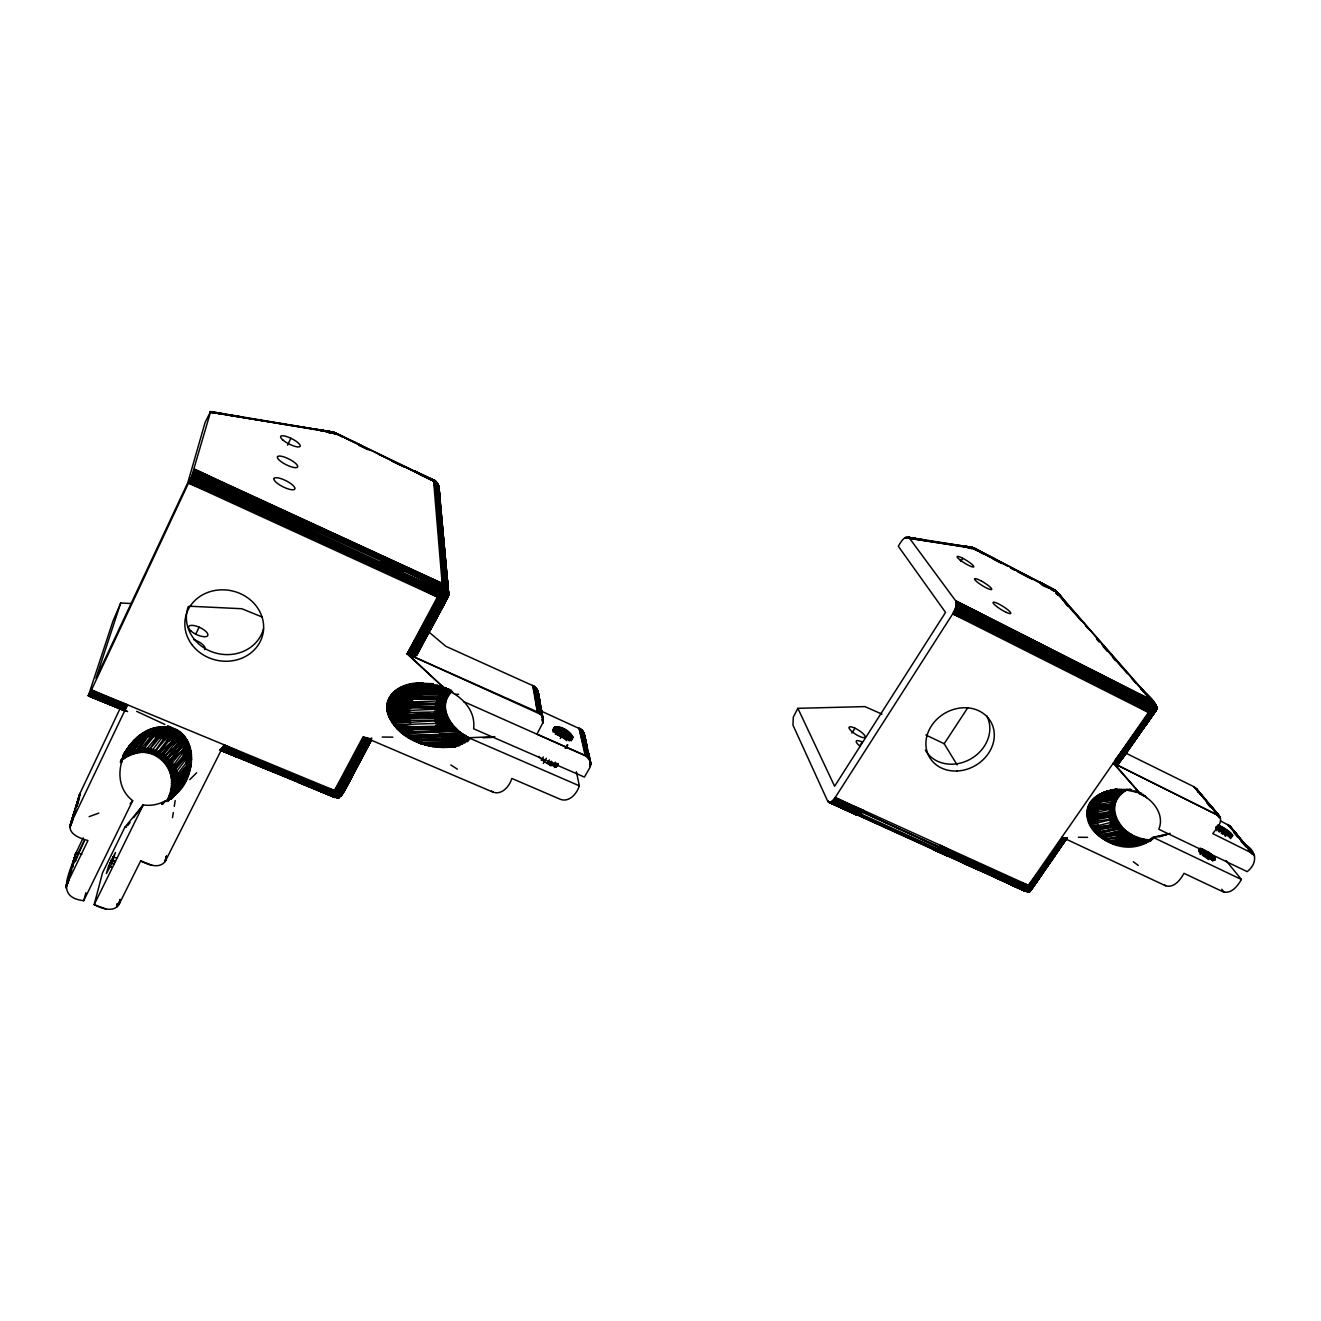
<?xml version="1.0" encoding="UTF-8"?>
<svg xmlns="http://www.w3.org/2000/svg" width="1321" height="1321" viewBox="0 0 1321 1321"><rect width="100%" height="100%" fill="white"/><g stroke="black" fill="none" stroke-linecap="round" stroke-linejoin="round"><path stroke-width="1.5" d="M590.487 761.408L586.078 755.876L536.953 734.162L543.129 722.224L538.076 691.428L534.526 686.425L445.804 646.299L429.209 632.28M83.19 837.877L75.66 853.614C70.558 872.24 53.979 897.19 83.718 900.691L132.678 800.691C105.383 779.473 125.908 732.891 156.704 727.392C197.77 719.978 200.429 776.335 174.455 795.374M121.02 706.537L80.036 793.294L70.442 824.337C67.536 834.36 81.01 838.686 87.946 840.519L66.463 885.07L69.353 875.229L66.199 886.028L75.66 853.614L72.275 865.717L75.413 854.555L72.424 864.743M1067.88 604.787L1056.057 590.999L1058.104 595.077L1054.769 590.025L1039.033 581.9M343.047 790.173L342.965 793.525L338.407 798.214L317.684 790.255L334.196 797.174M446.349 747.158L455.662 746.53C430.25 750.691 399.569 740.701 388.539 715.883C379.639 694.813 405.101 680.199 423.397 683.485M344.434 787.266L342.965 793.525L343.344 789.842M1010.664 884.558L1029.389 892.038L1028.465 885.318L1148.461 712.465C1167.896 709.509 1145.571 693.971 1140.221 686.953L1140.7 687.746M435.517 494.137L435.336 481.471L415.653 471.58L434.559 480.596L436.673 482.875L437.003 485.765M466.164 737.316L469.781 737.977L442.799 738.274L468.047 737.052L413.027 740.321L469.781 737.977C453.037 731.174 435.567 707.23 451.914 691.527L393.608 691.94M188.11 775.609L168.428 799.42L186.525 779.076L176.733 789.793L185.617 780.777L167.173 800.708C185.468 769.516 148.134 735.434 120.442 761.342L138.887 735.962M415.24 471.333L433.288 479.886C438.027 479.226 440.818 494.186 437.945 487.779L437.961 484.708L436.062 481.835L415.554 471.399M439.001 490.289L438.655 486.029L436.062 481.835M435.897 481.917L438.39 485.319L438.539 490.537L438.143 486.194M417.188 654.143C415.62 657.891 409.89 654.836 407.132 653.945L437.383 597.059L448.182 592.419L447.059 576.798M416.742 655.266L448.182 596.514C449.668 591.577 445.524 586.607 442.155 583.403L442.585 578.07L434.493 480.745L436.029 481.785M797.867 708.32L793.327 717.055L792.963 725.113L827.673 801.153C830.05 804.555 833.898 799.667 835.219 797.504L952.705 613.852C955.182 609.559 958.551 603.07 954.191 598.842L909.575 538.357C904.604 534.278 900.295 543.03 898.313 546.283L945.539 612.399L834.608 786.259L797.867 708.32L864.908 706.603L881.966 714.1M1057.659 593.013L1064.231 600.873L1056.701 591.643L1155.561 704.605L956.305 603.994L1156.271 705.744L1141.08 688.588L1149.22 698.446M125.198 709.443L89.498 694.02L125.858 708.254L90.208 692.617L126.667 706.685L124.273 710.599L88.375 695.787L90.621 691.791L126.667 706.685L70.442 824.337L80.036 793.294L79.359 798.181M1053.464 591.247L1053.58 589.48L1038.57 581.867M1115.915 789.331C1054.108 799.519 1104.587 863.818 1145.901 843.013L1132.229 845.869L1146.083 842.484M172.506 817.699L173.315 812.564M174.273 806.371L175.181 800.543M1100.36 793.805L1127.391 789.611C1098.114 804.902 1125.046 843.029 1151.218 839.958L1127.226 846.067M179.012 790.156C170.26 800.113 156.786 807.131 143.279 804.902L124.967 827.062L102.526 872.818L94.187 904.621C101.123 908.419 114.101 913.207 119.253 903.944L140.67 860.912C147.572 864.545 159.494 869.515 165.323 861.193L165.967 857.329M117.222 903.663L116.644 907.081L117.519 903.465M121.35 762.993L123.299 755.777L127.427 748.924M89.201 694.582L125.512 708.898L89.828 693.36L126.255 707.511L90.621 691.791L191.661 476.369L210.633 411.591L224.256 413.869M164.712 862.035L166.429 855.925M1056.387 593.823L1055.281 590.388L1056.47 591.692M438.886 490.471L438.093 486.97M444.863 555.514L445.144 562.449M1150.376 699.833L1157.163 708.65L1133.501 742.534M118.758 904.819L120.079 899.37M118.147 905.628L119.039 902.012M419.368 683.485C443.724 683.601 476.914 700.609 473.628 728.763L584.41 777.095L589.992 767.418L590.702 762.399M76.833 806.19L79.26 797.174L76.238 806.982L79.409 795.192M83.718 900.691L85.882 892.748M69.617 874.271L66.843 884.145L76.024 852.706L72.688 863.785M1041.163 583.981C1042.418 587.284 1056.536 589.034 1053.597 590.735M69.204 876.219L66.05 888.009L69.286 878.234L67.718 883.617M69.798 876.483L71.846 869.466M74.868 859.162L72.358 867.715L75.264 855.513L72.242 866.725L75.264 856.47L75.594 858.419M70.839 823.379L73.613 813.984M1033.204 885.268L1029.389 892.038L1012.728 885.12L1027.044 891.708L996.893 877.953M71.714 823.231L73.266 818.062L70.03 827.359L79.673 794.218L70.178 825.328M73.794 816.395L75.842 809.674M76.948 806.041L78.765 800.146M66.067 887.002L69.171 877.227M130.862 603.499L120.706 603.037L95.971 678.35L187.797 482.726L205.118 422.373L210.551 411.624L332.578 432.033L342.882 436.657L333.173 432.149L317.238 429.523M70.046 826.335L73.167 817.039M558.123 764.38C551.996 768.409 542.948 761.358 538.819 756.405M189.993 770.259L169.765 794.02L167.899 799.04M108.652 865.882L106.357 873.561L111.658 863.901L115.455 852.474L108.652 865.882L112.384 867.319M78.088 852.92L75.165 861.622L84.428 840.503L78.088 852.92L81.852 854.373M368.163 738.34L337.582 796.877L335.6 792.93L342.833 777.293L364.134 737.234L369.054 738.456L337.582 796.877L338.407 798.214L370.64 738.456L338.011 797.603L298.695 782.032M120.706 603.037L113.028 620.936L88.358 695.688L124.686 710.236M576.402 771.745L579.325 785.813C576.93 793.723 568.872 803.135 559.741 799.056L511.788 778.432C509.543 786.507 501.386 795.919 492.188 791.791L365.19 737.597L336.112 794.053L222.605 747.323L220.161 749.833L237.582 757.214M437.994 490.636L438.655 486.029M195.607 634.394L199.124 627.178M287.565 445.094L290.884 438.258M1113.801 843.954L1138.405 837.464L1134.524 837.927L1112.183 843.425L1115.452 844.416L1141.526 838.422M150.082 753.152L161.36 738.406L171.334 727.821L152.988 753.977L174.289 728.845L167.14 740.487L177.08 730.199L157.1 755.777L158.867 751.121L154.408 754.489L157.017 750.345M133.685 817.682L143.279 804.902L94.187 904.621L105.746 908.914M367.221 738.158L337.103 796.035L221.812 748.644L337.582 796.877L319.649 789.017M143.923 752.491L165.026 726.781L147.044 752.656L168.229 727.128L161.36 738.406L169.798 727.442M185.27 737.283L168.758 757.94L165.885 763.72L187.863 741.296L181.126 752.045L168.196 767.699M413.952 655.877L447.076 593.046L192.123 475.279M298.414 782.214L338.407 798.214L369.897 738.489M411.293 655.414L443.262 594.896L190.67 478.615L215.439 488.671L444.616 594.285L412.235 655.629M414.695 655.877L448.182 592.419L447.852 588.704L448.628 595.226L429.573 630.794M174.322 795.49L177.724 791.56L170.954 799.255L185.617 780.777L167.75 801.137L186.525 779.076M410.303 655.133L441.841 595.474L190.158 479.754L214.943 489.827M415.917 655.711L448.628 593.839L439.034 488.225M541.627 711.111L543.129 722.224L542.948 718.096L540.916 714.43L409.262 654.787L440.372 596.035L189.646 480.894L214.415 490.983L237.978 503.185M137.516 753.152L158.388 727.095L140.736 752.656L161.74 726.765L155.3 737.349L163.391 726.732M213.903 492.139L189.134 482.016L438.886 596.564L408.206 654.39L445.474 689.281L448.76 689.579M371.895 738.191L341.33 795.704L351.766 777.128M371.333 740.057L344.286 791.048L371.416 739.777M351.947 776.698L343.658 792.319L371.267 740.503M440.438 611.045L448.463 595.887L440.19 611.326M343.889 777.64L335.6 792.93L334.543 790.486L363.077 736.804L364.134 737.234M366.231 737.911L336.112 794.053L240.554 753.68L223.051 746.53L222.605 747.323L336.624 795.077L345.904 778.168M427.162 631.108L448.331 592.782M430.184 630.249L440.57 610.682M413.126 655.794L445.887 593.674L191.661 476.369L216.396 486.442M426.336 631.009L447.637 592.733L402.822 573.446M338.936 797.867L361.244 758.138M371.317 738.356L340.405 796.646L350.61 778.086M415.355 655.827L448.628 593.839L447.192 577.904M416.379 655.513L448.182 596.514L447.076 583.948M354.54 757.627L335.072 791.741L223.513 745.671L240.554 753.68M429.936 630.563L448.182 596.514M439.381 611.739L448.678 594.549L438.737 486.376L436.888 483.519M438.176 611.854L448.463 593.146L447.836 585.335M449.421 689.166L445.474 689.281L407.132 653.945L438.886 596.564M437.433 611.821L448.182 592.419L438.39 485.319M418.361 650.196L429.11 630.976M407.132 653.945L440.372 596.035M427.905 631.124L448.463 593.146L447.571 584.245M435.732 611.54L445.887 593.674L424.867 584.873M552.591 730.183C556.025 721.431 575.081 732.792 571.993 739.463C565.702 740.074 550.84 733.254 554.589 726.682M553.185 730.1L555.183 726.6M552.855 731.817L555.844 726.6M553.598 731.867L556.587 726.649M554.424 731.999L557.412 726.765M555.299 732.181L558.288 726.963M555.233 734.162L559.212 727.211M541.346 760.434L543.311 756.999M556.191 734.476L560.17 727.524M557.198 734.856L561.177 727.904M558.205 735.285L562.185 728.333M543.393 763.406L546.349 758.254M559.229 735.764L563.208 728.812M560.253 736.276L564.249 729.324M560.269 738.571L565.256 729.902M547.389 763.356L549.354 759.922M562.267 737.432L566.247 730.496M563.225 738.059L567.204 731.124M549.255 764.628L551.22 761.193M564.133 738.703L568.129 731.768M550.114 765.288L552.079 761.854M565.008 739.364L568.988 732.428M550.907 765.965L552.872 762.531M565.801 740.041L569.797 733.089M566.544 740.701L570.523 733.766M553.251 765.586L555.233 762.151M568.195 739.628L571.184 734.426M553.813 766.246L555.794 762.795M568.757 740.288L571.762 735.07M554.292 766.874L556.273 763.439M565.107 748.363L567.122 744.879M569.235 740.916L572.241 735.698M554.671 767.484L556.653 764.05M565.817 748.38L567.815 744.879M570.622 739.777L572.637 736.292M570.92 740.338L572.918 736.87M556.108 766.89L558.089 763.439M571.101 740.866L573.099 737.399M556.174 767.385L558.156 763.934M434.791 611.309L444.616 594.285L424.388 585.979M165.323 861.193L223.051 746.53L240.092 754.473M358.404 758.436L337.103 796.035L320.078 788.406M425.461 630.844L447.076 593.046L425.312 583.766M433.8 611.012L443.262 594.896L423.892 587.102L379.705 564.133M356.554 758.171L344.913 777.937L336.624 795.077L320.524 787.712M122.506 757.461L137.434 737.184L122.572 757.594L126.42 750.592L125 752.31M432.76 610.649L441.841 595.474L423.38 588.192L401.402 576.782M168.989 741.411L178.418 730.992L170.772 742.435L160.683 752.029L158.371 756.537L172.49 743.541L179.706 731.867L159.61 757.362L164.134 754.109L180.927 732.808M151.205 748.627L148.579 752.871L153.17 749.09L151.552 753.515L155.102 749.651M145.211 747.95L142.338 752.541L147.209 748.049L145.492 752.541L149.207 748.28M321.498 786.078L334.543 790.486L342.833 777.293M170.31 773.66L184.114 757.214L190.323 747.372L169.897 772.108L191.396 752.359L171.152 778.498M1064.198 838.158L1029.076 888.472L834.046 799.155L1028.91 887.481L1062.678 837.597L1067.236 838.108M175.561 767.551L170.673 775.245L191.116 750.658L169.402 770.605L189.233 744.235L166.71 764.991L186.195 738.555L177.196 747.438L184.28 736.061L164.019 761.342L178.599 748.908L187.054 739.892L167.486 766.329L172.605 762.465L168.824 769.136L173.695 764.099M851.896 733.089L855.001 728.201A9.429 2.51 32.1 0 1 864.925 737.399A9.429 2.51 32.1 0 1 851.401 731.074A9.429 2.51 32.1 0 1 854.951 728.185M960.846 561.375L962.794 558.321M860.12 745.308L862.217 742.006A9.577 2.592 32.3 0 0 856.239 741.131A9.577 2.592 32.3 0 0 860.301 746.448M156.704 727.392L149.19 737.349L155.019 727.772L147.192 737.597L135.898 753.515L141.198 748.082L139.134 752.854L143.196 747.95M132.661 743.657L135.997 738.456L123.167 755.348M1226.02 860.565L1241.377 879.456C1237.909 885.813 1230.759 895.027 1222.272 891.444L1183.963 873.33C1180.561 879.819 1173.362 889.033 1164.825 885.417L1063.471 837.91L1029.076 888.472L1017.253 882.23M957.081 764.826L944.185 743.723L967.765 707.742M153.269 737.217L160.072 726.897L151.221 737.234M131.076 755.084L135.353 749.156L132.678 754.473L137.268 748.677L151.667 728.796L143.262 738.439L148.348 730.133L129.491 755.761L150 729.423M159.362 737.927L166.644 726.913L157.331 737.58M165.257 739.694L172.82 728.3L163.325 738.984M139.943 809.938L143.279 804.902M1064.858 838.356L1029.323 890.189L832.23 801.071L860.186 814.479L863.802 810.5L834.641 798.363L952.507 853.828M1136.919 736.672L1140.106 731.9M1143.292 727.111L1145.406 723.941L1143.144 727.194M1133.88 741.791L1154.604 711.359L1153.778 711.837M120.36 762.448L122.44 759.36M1032.428 887.596L1042.186 872.388L1037.695 878.828M183.223 755.447L189.811 745.787L182.232 753.713M1040.139 875.129L1043.607 870.06M1049.386 861.606L1052.837 856.52M1115.601 764.182L1152.391 710.995L954.373 610.847L973.841 619.483L1153.563 710.45L1116.262 764.397L1113.256 763.175L1140.75 794.301C1153.514 799.981 1164.825 815.007 1158.798 829.258L1247.173 871.629C1257.278 863.736 1257.328 851.896 1245.786 844.928L1254.223 855.133L1246.562 846.431M1031.932 888.653L1042.467 873.231L1030.099 891.345L1042.467 873.577M1116.856 764.545L1154.67 709.872L955.232 608.766L974.601 617.386L1155.66 709.278L1117.368 764.644L1116.262 764.397M1133.93 742.072L1156.866 709.228M1253.266 853.746L1212.794 833.634C1215.881 828.961 1223.494 822.389 1219.366 815.998L1114.874 763.901L1151.136 711.524L953.861 611.871L973.379 620.54L991.757 631.108M831.058 801.913L1029.389 892.038L1066.427 838.538M186.789 766.593L191.76 759.377L171.317 783.568L191.644 761.193M1133.17 742.567L1157.328 708.073L1149.386 699.403L1153.266 704.027M972.85 621.58L953.3 612.878L1149.831 712.019L1114.098 763.555L1140.75 794.301L1141.839 793.327L1124.254 789.595L1112.398 789.875M1145.687 725.279L1157.163 708.65L1145.439 725.361M169.765 794.02L178.087 784.327L169.154 795.655L188.804 773.842L169.435 795.853M1148.543 719.4L1150.641 716.378M1145.868 724.915L1155.958 710.335L1117.368 764.644M191.727 755.827L171.334 781.85L177.889 774.882M1065.469 838.472L1029.323 890.189L937.943 848.181L934.888 849.865L932.312 848.561L1028.811 892.005M1052.342 857.791L1056.85 851.302M1061.357 844.829L1064.743 839.958M1119.316 761.457L1121.595 758.188M1124.997 753.3L1129.521 746.778M1134.062 740.255L1137.464 735.351M1065.997 838.538L1029.373 890.915L936.672 849.139M1117.797 764.677L1155.33 710.863M1067.302 837.514L1029.406 891.791L997.504 877.838M1030.76 890.552L1067.318 837.844M1118.144 764.628L1157.262 708.37L1149.386 699.403M1145.819 725.13L1156.469 709.79M1121.892 759.492L1133.88 742.286M1031.371 889.644L1042.385 873.858M1042.186 874.073L1054.802 855.991M334.279 434.13L335.27 432.974L342.733 436.425L332.776 432.264L328.615 432.793M120.954 760.648L123.101 757.56L120.789 760.566M1051.004 855.843L1028.696 886.424L939.792 846.117L953.135 853.118M1028.91 887.481L1038.554 873.775M1029.389 892.038L1041.906 874.238M126.387 757.346L145.095 731.784M1122.156 688.802L1157.328 708.073L1132.741 742.534M1041.542 874.32L1029.406 891.526L1013.967 884.789M1039.957 874.188L1029.224 889.363L1015.948 883.518M176.32 769.334L170.937 776.864L176.964 771.15M1066.79 838.455L1029.406 891.526L1014.627 884.459M123.117 755.315L133.289 741.197M1149.831 712.019L1114.825 760.913L1151.136 711.524M132.001 742.65L123.943 753.664L129.607 745.705L126.023 750.675L128.484 747.29M124.851 758.237L143.494 732.726M1144.184 725.229L1155.66 709.278L1139.065 701.666M123.992 753.68L130.779 744.152L127.146 749.106M123.431 755.529L134.626 739.81L129.722 746.2M1198.675 851.5L1200.921 848.412M1215.65 828.118L1217.912 824.998C1241.393 835.929 1233.22 843.624 1216.08 826.764M160.799 758.254L164.134 754.109L161.922 759.212L165.752 755.298L182.1 733.816L172.49 743.541M1143.606 725.064L1154.67 709.872L1138.685 702.689M1053.547 856.437L1029.373 890.915L1015.288 884.03M1199.369 851.748L1201.615 848.66L1203.15 849.337L1199.782 853.977M1216.327 828.383L1218.606 825.262M1200.112 852.062L1202.358 848.974M1217.087 828.696L1219.349 825.575M1216.74 830.628L1220.158 825.955M1200.624 854.39L1203.992 849.75M1218.722 829.489L1220.984 826.368M1202.622 853.316L1204.868 850.212L1205.759 850.724L1202.391 855.364M1218.457 831.52L1221.859 826.847M1219.349 832.032L1222.767 827.359M1203.299 855.909L1206.667 851.269C1211.109 852.392 1221.38 864.165 1210.663 859.046C1207.79 857.593 1194.465 849.717 1200.294 848.214M1221.413 831.025L1223.675 827.904M1204.207 856.487L1207.576 851.847M1221.182 833.171L1224.6 828.482M1205.115 857.098L1208.484 852.458M1222.107 833.766L1225.508 829.093M1206.007 857.709L1209.392 853.085M1222.998 834.393L1226.416 829.704M1132.229 742.435L1156.552 708.683L955.859 606.735M1206.882 858.353L1210.251 853.713M1225.013 833.468L1227.292 830.348M1207.708 858.997L1211.093 854.357M1224.716 835.665L1228.134 830.975M1208.5 859.624L1211.885 855.001M1225.525 836.292L1228.943 831.619M1210.383 858.716L1212.628 855.628M1227.424 835.367L1229.702 832.247M1211.06 859.344L1213.322 856.256M1228.117 835.978L1230.396 832.857M1211.687 859.938L1213.949 856.85M1228.745 836.573L1231.023 833.452M1212.232 860.516L1214.494 857.412M1229.306 837.134L1231.585 834.013M1212.711 861.061L1214.973 857.956M1230.181 838.158L1232.476 835.037M1230.495 838.62L1232.79 835.483M1148.857 719.218L1154.604 711.359M1142.946 724.833L1153.563 710.45L1138.223 703.713L1103.431 683.667M1052.408 856.272L1029.224 889.363L1016.609 882.907M186.492 764.677L191.776 757.594L186.079 762.778M127.675 825.675L130.069 822.471M1142.219 724.535L1152.391 710.995L1137.711 704.704L1120.472 694.747M123.299 755.777L124.62 754.027M155.762 755.1L175.71 729.489M1017.88 881.47L1028.465 885.318L1037.761 873.478M134.263 742.518L140.389 734.806L121.879 760.236L141.925 733.733L123.348 759.212L129.854 751.253M130.119 803.878L132.678 800.691M181.126 752.045L188.573 742.732M162.153 804.225L164.398 801.418L161.872 803.928M184.114 757.214L190.752 748.99M185.353 779.836L187.351 777.359L185.931 778.019M171.433 798.082L173.579 795.424L171.284 798.033M171.07 787.002L191.462 762.993M139.481 739.727L146.714 730.909L127.922 756.52L133.471 749.75M171.235 785.285L178.186 776.765M177.757 786.177L168.56 797.356L177.311 788.01M164.976 762.514L168.758 757.94M145.211 737.96L153.352 728.234L134.28 753.961L139.217 748.313M170.128 792.204L190.472 768.442M166.842 801.385L169.121 798.726M171.284 780.166L177.493 773M170.508 798.71L184.659 782.445M170.789 798.974L182.909 785.004M180.25 788.703L172.176 797.983L181.439 787.2L170.888 799.122M970.638 547.175L967.946 547.505L972.603 547.505L980.215 551.237L972.603 547.505L962.084 545.969M185.551 760.896L191.595 754.076M167.602 801.005L176.056 791.543M182.562 785.665L174.322 794.895L183.652 784.063L175.247 793.244M170.921 799.023L176.387 792.914M951.219 854.984L937.943 848.181L939.198 846.877M1118.392 764.529L1118.193 763.092M172.126 796.596L167.04 801.533M174.141 744.747L183.223 734.905L175.71 746.051L165.752 755.298L163.011 760.252L167.288 756.57M162.351 804.456L166 800.592M178.302 782.445L170.525 790.47L191.215 764.809L186.955 768.525M494.797 736.672L468.641 737.745L461.376 743.112L450.015 746.712L455.415 746.183M189.762 779.621L196.664 772.752M1145.604 842.93L1138.636 844.78L1145.901 842.154L1153.051 837.316L1170.142 833.353M1133.88 835.632L1131.585 836.011L1130.198 834.905L1131.04 834.162L1117.929 836.127L1129.67 833.353L1104.488 840.007L1132.444 834.922L1131.585 836.011L1107.46 841.527M971.331 548.875L974.238 548.132L1053.993 589.595M1143.326 794.416L1142.252 795.077L1144.729 795.589L1146.496 797.669M860.186 814.479L857.081 815.107L828.614 802.21M436.392 482.297L334.527 432.561L329.309 432.644L332.578 432.033L225.742 414.695M330.167 432.776L333.85 432.314L318.064 429.606M1112.414 842.947L1109.013 842.22L1109.392 840.965L1107.972 839.826L1105.958 840.8L1110.862 842.005L1135.366 836.292M1119.581 824.354L1099.534 828.135L1093.425 831.025L1120.472 825.493M1115.452 844.416L1125.211 841.246L1112.183 843.425L1123.643 840.404L1110.581 842.848L1136.869 836.903L1133.022 837.019M1086.919 815.767L1108.897 811.837L1114.429 812.035L1087.249 818.393L1108.847 817.171L1114.874 814.578L1087.53 819.714L1097.421 819.35L1115.221 815.85M1051.516 589.893L1053.745 589.959L1039.743 582.759M1087.216 810.549L1109.904 806.636L1114.924 804.522L1088.273 806.801L1116.195 800.955M1100.261 829.803L1094.432 832.164L1123.511 828.713M1140.997 840.635L1144.729 839.149L1126.83 841.972L1117.104 844.829L1147.966 839.661L1122.156 845.704L1146.347 839.446M89.134 816.659L98.811 813.109M1117.285 820.82L1090.816 827.425L1110.928 825.84L1118.755 823.198L1091.625 828.647L1121.43 826.599L1095.505 833.287L1102.028 832.99L1122.437 827.673L1112.48 829.06M435.022 480.91L335.402 432.925L333.371 433.338L334.593 433.701M1097.47 813.934L1087.034 817.088L1108.765 815.404L1114.61 813.307L1086.869 814.446L1114.33 808.237L1087.497 809.278L1115.271 803.317L1087.843 808.023L1114.462 806.982L1087.018 811.837L1098.478 808.634M1089.412 824.915L1116.113 818.36L1088.322 822.339L1097.421 819.35L1087.877 821.035M967.682 547.67L972.603 547.505M1149.154 841.394L1125.542 846.001L1153.382 838.703M463.489 742.088L422.637 744.235L464.893 742.947M1116.674 834.855L1127.061 831.619L1128.349 832.511L1099.039 836.408L1103.052 834.492L1124.65 829.72M1159.128 836.887L1167.004 834.492L1156.535 836.936M1148.51 840.734L1152.028 839.677M1143.705 795.886L1144.729 795.589M1152.011 838.241L1155.033 837.365M1149.22 841.444L1143.127 843.376L1146.083 842.748M1097.635 821.15L1088.834 823.627L1097.949 822.933M1109.062 818.954L1115.618 817.105L1108.847 817.171M1110.301 824.155L1117.979 822.009L1109.789 822.438L1116.658 819.598L1109.376 820.704M1095.472 797.058L1123.775 791.89L1096.612 796.167L1120.67 794.582L1092.45 799.981L1117.401 798.71L1089.379 804.406L1100.443 803.63L1088.785 805.579M1101.681 838.29L1127.639 832.478M1146.083 842.369L1130.578 845.985L1146.05 842.649L1135.482 845.44L1144.201 843.459M1147.239 841.477L1150.624 840.569M1130.512 789.331L1127.688 790.074L1131.668 789.628M1111.093 803.317L1115.7 802.128L1111.836 801.715L1116.757 799.816L1090.766 802.128L1103.283 799.122M1096.628 834.36L1102.028 832.99M1098.032 810.367L1086.902 813.142L1097.701 812.134M1092.484 829.852L1099.534 828.135M1120.472 845.473L1130.198 843.145L1118.788 845.176L1143.127 838.818L1137.678 839.479M1133.88 845.688L1140.717 844.053M1151.169 840.404L1146.149 841.56L1151.136 840.635M1119.597 792.319L1124.931 791.081L1099.055 794.548L1111.225 792.088L1101.714 793.112L1124.022 789.512M1121.876 789.331L1103.134 792.484L1127.143 789.298M1106.932 795.225L1094.399 797.983L1121.645 793.64L1097.801 795.341L1109.723 793.046M443.559 688.456L446.316 687.845M1151.218 839.958L1123.857 845.886L1133.666 843.888M1139.957 837.96L1134.524 837.927M1114.33 810.764L1108.897 811.837L1114.297 809.509L1109.128 810.087M1121.001 791.279L1126.136 790.321L1122.487 790.354M1109.904 806.636L1114.66 805.744M1090.073 826.17L1098.378 824.7M1142.698 841.048L1149.6 839.842M1097.801 835.4L1127.061 831.619M424.619 744.829L462.449 743.872M1091.575 801.038L1118.904 796.58M1103.068 839.182L1119.25 837.332L1131.04 834.162L1128.877 833.733M972.157 548.397L973.709 547.901L980.562 551.451L973.296 547.72L963.934 546.068M386.871 707.049L435.187 706.256L445.326 704.654L387.301 702.838L446.085 700.675M1106.073 791.378L1119.779 789.264M454.639 726.897L412.152 728.02L398.348 730.133L455.894 728.168M1118.243 793.426L1122.685 792.749M387.614 712.911L434.378 711.986L446.267 713.076L388.539 715.883L434.427 717.815L447.291 715.916L389.134 717.369L410.154 718.442L447.918 717.336M1114.396 790.486L1104.571 791.906L1117.748 789.298L1109.161 790.503M1125.971 789.793L1129.934 789.231M466.016 740.949L422.423 742.848L419.814 740.553L414.893 741.23L468.608 739.727L467.353 738.571L470.144 738.736M1132.758 791.229L1135.631 790.85M465.339 740.668L468.889 740.222M412.829 729.819L399.751 731.421L460.038 731.801M1114.396 832.081L1125.822 830.694L1100.327 837.382L1105.347 837.316M415.025 471.448L433.288 479.886L434.493 481.455L414.761 471.68L434.758 480.877L438.737 486.376M410.104 712.514L388.027 714.397L434.312 715.883L446.729 714.496L387.284 711.425L445.392 708.816L386.921 705.629L445.491 703.3L411.921 702.954L387.07 704.225L445.276 707.412L386.904 708.502L410.914 706.685M1104.422 797.735L1093.392 798.974L1105.627 796.447L1119.746 795.556L1114.643 797.273L1118.127 797.62L1090.023 803.251L1101.301 802.078M451.303 722.917L411.079 724.288L394.566 726.055L436.409 727.227L453.45 725.592L395.755 727.442L457.215 729.423L401.204 732.676L414.447 733.254L458.602 730.629L437.845 730.711M392.42 723.214L449.454 720.16L390.603 720.308L410.154 718.442L389.827 718.839M467.634 741.213L464.1 741.543L467.832 741.576M448.347 689.05L395.953 690.024L442.386 691.577L451.237 690.751M441.66 736.92L464.695 735.087L466.346 736.094L405.976 736.226L461.541 732.94M426.617 745.374L449.355 743.64L422.637 744.235L447.935 742.782L420.656 743.574L422.423 742.848L418.707 742.848L421.085 741.758L416.792 742.055M458.404 744.466L462.499 744.152M410.369 720.407L391.478 721.778L410.666 722.356M453.516 746.002L459.625 745.572M434.642 719.747L448.645 718.756L434.427 717.815M435.831 725.411L452.343 724.271L435.336 723.545L450.345 721.547L434.939 721.662M436.194 702.59L445.738 701.979L436.838 700.824L446.515 699.403L389.216 697.604L415.009 696.134L447.026 698.165L388.077 700.147L412.565 701.154L387.647 701.484M409.411 738.373L465.042 735.979M469.781 737.977L443.988 739.545L411.194 739.38M415.009 696.134L390.702 695.209L449.949 693.575L394.731 690.966L448.876 690.008M410.55 708.601L387.053 709.955L410.27 710.549M402.74 733.915L414.447 733.254M449.239 691.098L451.666 690.966L447.373 690.156L451.402 690.256M454.49 746.695L442.535 747.339L455.877 746.728L440.587 747.323M332.776 432.264L334.345 432.512L319.632 430.085L335.27 432.974L342.387 436.607M397.01 728.796L412.152 728.02M418.163 691.742L392.552 692.98L450.89 692.534L442.386 691.577M432.644 746.613L459.625 745.325M458.106 744.78L430.629 746.266L455.349 746.002L436.64 747.108L454.507 746.629M455.2 745.556L458.8 745.391M448.199 746.976L455.679 746.629M482.892 737.779L492.502 737.382M445.887 711.639L434.378 711.986L445.59 710.219L434.559 710.054M433.04 684.295L429.474 684.394L433.569 684.443M442.816 686.26L401.518 686.87L441.412 687.118M435.187 706.256L445.26 706.025M441.594 687.68L445.656 687.597M459.906 744.879L428.631 745.853L461.128 744.235M393.46 724.651L411.079 724.288M404.325 735.087L464.695 735.087M417.403 683.518L423.579 683.518L415.471 683.618L432.281 683.684L409.89 684.328L433.189 684.377M429.16 684.377L408.106 684.707L431.67 684.905M427.641 684.905L406.373 685.153L438.225 685.516M433.552 685.219L437.449 685.186M389.91 696.382L448.314 695.787M427.277 683.618L423.364 683.634L432.908 683.717M398.595 688.324L446.118 688.076L400.015 687.564L421.927 688.175L397.225 689.149L420.606 689.265M425.395 683.816L432.958 683.783M404.705 685.649L426.155 685.549L403.07 686.226L424.702 686.326M411.706 684.03L430.712 683.964M465.091 741.758L420.656 743.574L423.793 743.855M427.426 684.063L432.908 684.08M971.117 547.373L995.159 559.014M439.596 733.964L463.093 734.03L407.661 737.333L417.453 737.878M1078.349 837.283L1087.53 837.332M382.182 737.035L392.832 737.151M1136.043 792.286L1138.884 792.336M415.983 694.582L391.594 694.07L417.04 693.112L449.09 694.664L439.249 695.886L447.637 696.96L388.589 698.859L413.291 699.42M443.575 690.305L451.122 690.536M915.783 538.522L907.857 537.201L971.546 547.274L905.595 537.515L909.195 538.225M454.556 694.219L458.618 694.351M437.598 686.326L441.065 686.441M189.663 606.223L241.826 608.733L261.855 616.907M444.814 689.133L448.562 689.364M332.595 432.05L316.413 429.573M948.511 544.103L974.105 548.132L909.575 538.357L974.865 548.611L1055.545 590.57M451.055 692.088L452.872 692.303M978.382 551.352L970.605 547.224M905.001 537.812L908.997 538.324L905.298 537.664M913.851 538.588L921.497 539.562M914.826 538.489L922.454 539.562M124.967 827.062L126.469 827.26M225.577 414.596L239.018 416.61M213.672 412.961L210.056 412.268L213.952 412.862M217.849 413.44L221.73 414.018L217.915 413.341M963.009 545.969L971.546 547.274M239.861 416.561L210.27 411.954L214.085 412.647M905.892 537.399L911.952 538.341M913.983 538.654L936.325 542.171M940.387 542.815L944.449 543.459M909.211 537.928L917.567 539.265M210.171 412.102L331.984 432.066M335.27 432.974L210.6 412.119M964.825 546.267L974.105 548.132M335.551 433.371L320.376 430.497L334.857 432.892L369.385 449.916M966.543 546.977L974.32 548.182M923.412 539.662L924.337 539.876M972.917 547.885L994.763 558.899M971.678 547.604L1007.576 566.098M971.546 548L972.239 547.901M127.559 704.853L91.05 690.9L114.465 701.55L127.097 705.81L91.496 689.925L334.543 790.486M862.63 812.118L833.452 799.865L861.408 813.472L851.12 809.591L832.841 800.509L862.019 812.828M1053.101 589.447L1055.859 591.197M328.302 793.69L317.552 789.611L333.14 796.613L317.585 789.991M140.67 860.912L152.212 865.321M860.797 814.017L831.636 801.533M109.99 862.679L113.705 864.099M112.78 856.668L116.496 858.089M111.41 859.509L115.125 860.929M110.931 860.532L114.646 861.969M1056.8 591.808L1063.405 599.354L1056.701 591.643M220.624 750.113L238.275 757.098M433.75 481.686L432.859 480.018L435.055 481.339M257.826 765.569L276.039 772.868M238.028 757.296L220.194 750.064L332.099 795.969M215.934 487.548L191.182 477.475L215.439 488.671M213.375 493.278L188.622 483.106L437.383 597.059L422.836 589.282M321.003 786.92L335.6 792.93M239.662 755.199L222.192 748.033L239.266 755.827M237.83 757.395L220.293 750.196L335.27 797.603L318.014 790.47M167.569 725.724L171.152 727.194M221.449 749.172L238.903 756.355M88.936 695.044L124.917 709.889M221.135 749.601L338.407 798.214M320.623 790.453L326.304 792.798M239.448 757.379L296.598 780.959M300.395 782.527L315.636 788.819M318.543 790.222L338.209 797.917L348.579 778.432L338.011 797.603L319.236 789.529M334.527 432.561L335.402 432.925M298.183 782.296L317.816 790.42M1023.428 890.42L827.937 801.599L857.081 815.107M1018.375 887.58L1010.268 884.162L1022.239 889.793M829.968 802.342L949.337 856.008M112.302 705.447L124.372 710.582L88.375 695.787C84.28 694.367 158.751 724.519 112.169 704.869L124.323 709.938L88.391 695.473L124.257 710.269L88.474 695.143L110.337 704.126L95.855 697.835M237.532 756.966L220.178 749.469L235.799 755.876L225.429 751.302M218.394 481.273L194.352 469.632L442.155 583.403L433.536 480.134L435.831 488.01L444.12 585.286L194.17 470.177L445.012 586.359L436.112 482.132L438.011 490.24L446.564 588.671L193.328 472.373L217.222 484.427L447.192 589.893L437.978 484.526M425.709 582.693L448.182 592.419L403.929 570.358M468.641 737.745L579.325 785.813M192.552 474.256L447.736 591.148L445.92 573.628L447.192 589.893L426.666 579.77M1121.645 691.692L1157.328 708.073M933.848 849.832L948.742 856.14L934.888 849.865M974.254 618.426L954.819 609.807L973.841 619.483M829.027 802.359L857.511 815.255L847.801 810.863M847.388 810.714L856.702 814.842L829.472 802.408L857.973 815.305M413.077 656.554L537.383 711.887L540.916 714.43L536.739 688.654L542.138 716.164M463.688 701.6L586.97 756.454L581.669 729.654L541.627 711.276M974.898 616.362L955.578 607.743L974.601 617.386M972.289 622.587L952.705 613.852L1148.461 712.465L1137.15 705.678M1061.853 837.233L1062.678 837.597M963.339 863.224L978.944 870.192M996.315 877.97L1025.839 891.394L1012.15 885.136M946.414 855.232L932.626 849.023L947.207 855.909M933.386 849.651L947.669 856.091M217.585 483.503L193.642 471.547L445.838 587.482L436.987 482.842L437.647 485.567L436.359 484.427M830.496 802.177L859.03 815.09M935.466 849.717L1028.233 891.939M1011.11 884.855L1024.617 890.948L1022.537 887.927M1028.465 885.318L835.219 797.504L863.224 811.342M1011.605 885.053L1024.617 890.948M218.18 481.917L193.923 470.821L217.899 482.677M192.965 473.281L217.222 484.427M442.155 583.403L194.484 469.203L218.559 480.728M342.833 436.491L334.956 432.71M427.211 576.914L443.162 584.295L442.585 578.07M426.072 581.669L447.968 591.791L447.192 583.172M136.674 711.359L164.877 724.469M1139.379 700.658L1156.552 708.683L1145.109 725.378L1156.948 708.386L1139.627 699.668M1139.214 793.574L1140.75 794.301M846.695 810.07L827.673 801.153L1021.1 889.066M223.992 744.747L241.033 752.788M342.585 436.475L361.095 445.243M1153.051 837.316L1241.377 879.456M925.872 735.004L944.185 743.723M342.156 436.855L334.362 432.892M378.45 454.259L412.945 470.804M358.552 445.194L367.766 449.619M391.726 461.112L404.639 467.287M419.384 474.371L432.281 480.547M956.074 605.778L1156.849 706.9L1150.261 699.106M1139.181 694.086L1150.674 699.651L1153.86 702.442L1139.693 695.341L1154.752 703.499L1146.05 693.954L1150.674 699.651L955.628 600.807L1151.796 700.51M1220.587 820.935L1229.768 825.939L1252.655 853.168L1245.241 844.268M1053.729 589.513L1039.445 582.033M1053.696 590.305L1055.231 591.131L1039.825 582.247L1055.429 590.537L1062.249 598.099M1117.929 765.437L1219.366 815.998L1212.018 807.478M1040.882 583.733L1052.87 589.975M426.386 580.695L447.736 591.148L446.68 582.148M1124.369 752.409L1194.63 787.068L1220.158 817.534M426.881 578.928L446.564 588.671L445.326 580.282M975.311 613.571L956.305 603.185L1154.752 703.499M427.162 577.492L445.012 586.359L443.592 578.714M427.046 578.169L445.838 587.482L444.583 571.778L445.309 572.67M974.848 610.83L955.892 601.253L1153.86 702.442L1146.81 694.516L1153.86 702.442M975.08 611.375L956.107 601.815L1152.87 701.451M975.228 612.036L956.239 602.459L975.311 612.762M956.222 604.853L975.245 614.463M937.299 848.709L950.575 855.43M1139.792 698.693L1157.097 707.495M380.96 560.913L403.235 572.373M938.571 847.57L951.863 854.439M1011.176 567.947L1038.058 581.934M980.165 552.277L983.749 554.143M992.715 558.8L1001.681 563.456M1010.648 568.113L1014.231 569.978M1017.814 571.844L1032.147 579.292M940.387 845.291L953.762 852.342M1139.891 697.769L1156.849 706.9L1150.492 699.866M1139.841 696.084L1155.561 704.605L1148.065 695.903M1139.907 696.894L1156.271 705.744L1150.162 698.908M979.373 551.105L973.709 547.901M1104.191 680.678L1121.892 690.685M973.395 548.017L978.894 551.187M1054.455 590.025L1055.743 590.85M433.09 479.903L434.031 480.497M450.857 764.991L457.363 769.152M491.495 791.064L493.228 792.171M1133.286 861.738L1138.256 865.42M1164.346 884.756L1165.667 885.747M436.326 483.668L438.985 487.466M1055.925 591.61L1057.626 593.278M1055.925 592.105L1081.338 620.936M1055.842 592.65L1057.13 593.806L1057.015 592.221M437.581 508.602L438.423 509.279M330.085 794.367L331.076 795.209M1106.618 838.604L1107.972 839.826M1055.281 590.388L1150.674 699.651M438.011 490.24L437.763 484.014M418.608 739.265L419.814 740.553M1056.106 591.048L1062.877 598.694M1202.027 795.903L1193.87 786.639L1219.811 816.741M1085.416 625.593L1088.124 628.697M1101.697 644.202L1127.49 673.644M1131.569 678.3L1135.647 682.957M1141.063 689.149L1143.788 692.254M1065.221 603.185L1067.929 606.289M1096.447 638.885L1099.155 641.989M1103.233 646.646L1107.295 651.303M1112.728 657.495L1115.452 660.599M1236.786 834.41L1227.737 824.436L1251.202 852.227L1229.157 825.361L1237.414 834.988M1246.231 845.638L1253.794 854.406M1243.92 843.161L1251.961 852.656L1244.63 843.673M1254.554 855.892L1230.28 826.583M1243.028 842.781L1230.71 827.276L1238.735 837.134M1234.012 832.775L1237.942 837.431M1240.551 840.536L1245.786 846.728M1248.395 849.832L1252.308 854.472M1210.366 805.463L1195.951 788.175L1218.821 815.321L1211.01 806.058L1218.193 814.727M1206.552 802.607L1210.366 807.148M1214.181 811.688L1219.266 817.732M1204.389 798.429L1196.479 788.835L1197.255 790.338M1221.776 889.231L1223.989 892.022M586.524 743.855L584.592 735.814L586.623 744.879L584.295 733.865L582.396 730.381L590.768 764.43L588.687 754.076M438.985 489.001L447.968 586.458M1058.121 594.467L1058.435 595.441L1058.005 593.79M581.884 737.333L580.002 728.432L586.078 755.876L579.06 727.954L585.104 755.381L580.877 728.994L587.795 757.115L581.669 729.654L583.618 738.571M587.317 750.179L588.208 753.465M535.071 694.45L532.66 685.351L537.383 711.887L533.634 685.847L539.298 712.993L536.095 687.845L538.291 697.306M584.823 747.059L586.97 756.454M589.777 761.722L590.619 765.437L589.959 761.986M586.408 748.462L588.539 757.858L587.069 749.288M583.981 732.924L590.784 763.406L588.588 753.053M589.727 759.525L583.023 731.174L585.005 740.123M587.267 750.592L588.093 754.274M583.552 732.016L586.59 745.886L584.427 737.795L585.236 741.444M538.258 695.457L539.975 703.251L537.3 689.529M538.39 694.45L539.992 702.194L538.39 693.426L539.893 701.154M433.585 480.398L434.939 487.416M588.654 755.1L589.315 758.551M536.656 703.3L538.374 712.382L535.352 687.102L540.916 714.43M542.204 719.648L542.881 723.248L542.32 719.235M587.614 750.163L589.183 758.667M539.909 706.174L541.577 715.272L540.487 707.082M538.076 691.428L543.278 720.143L541.511 710.054M537.73 690.454L542.601 717.105M588.505 756.124L589.116 759.558M589.744 762.993L590.355 766.444M435.336 481.471L436.64 488.671M536.012 695.044L534.526 686.425L540.157 713.67L539.232 705.348M436.112 482.132L437.367 489.43M1197.503 791.163L1197.652 792.022M437.449 483.668L438.555 491.115M439.249 492.205L439.711 496.019M438.968 487.333L439.579 494.004L439.084 488.324M439.381 498.017L440.108 506.108M440.471 510.137L441.363 520.226M441.908 526.286L442.634 534.361M443.179 540.421L443.906 548.496M445.854 570.259L446.548 578.086M439.233 501.022L439.596 505.117M440.504 515.322L440.867 519.401M444.5 560.253L444.863 564.331M445.771 574.536L446.135 578.631M439.299 493.658L439.596 497.026M447.225 590.883L447.324 597.67M986.638 715.718A35.155 30.119 -30.2 0 1 970.506 759.063A35.155 30.119 -30.2 0 1 925.361 750.163M263.523 628.779A39.283 35.304 12.6 0 1 214.828 652.805A39.283 35.304 12.6 0 1 188.325 606.422M193.609 639.562A10.684 4.029 25.1 0 1 204.507 649.602M274.008 478.532L273.975 479.506A11.658 3.402 26.6 0 0 283.024 486.838L285.782 488.076A11.658 3.402 26.6 0 0 294.963 488.489A11.658 3.402 26.6 0 0 285.881 480.662L283.14 479.424A11.658 3.402 26.6 0 0 274.008 478.532M277.526 456.653L277.377 457.512A11.278 3.17 26.7 0 0 285.716 464.497L288.374 465.752A11.278 3.17 26.7 0 0 297.687 466.643A11.278 3.17 26.7 0 0 289.365 459.229L286.723 457.974A11.278 3.17 26.7 0 0 277.526 456.653M166.512 856.454L165.852 860.318L166.628 856.487M186.707 774.271L186.377 776.17L189.431 772.058L186.707 774.271M120.112 899.948L119.253 903.944L120.211 899.981M448.678 594.549L439.843 611.557L448.628 595.226L447.968 587.581L448.678 594.549M1048.874 862.53L1046.645 865.816L1048.957 862.663M190.885 766.626L186.922 772.372L170.822 788.736L178.335 778.663L190.885 766.626M1115.997 789.347L1110.763 790.156L1115.981 789.38M916.691 538.836L908.336 537.35L916.691 538.836M1006.354 612.399L1004.191 611.326A10.403 1.833 32 0 1 994.201 604.324L993.326 603.284A10.403 1.833 32 0 1 997.52 603.383L999.65 604.457A10.403 1.833 32 0 1 1010.119 611.97A10.403 1.833 32 0 1 1006.354 612.399M981.42 581.091L979.307 580.002A10.073 1.734 31.8 0 0 974.7 579.473L975.426 580.398A10.073 1.734 31.8 0 0 984.872 587.118L987.002 588.208A10.073 1.734 31.8 0 0 991.278 588.274A10.073 1.734 31.8 0 0 981.42 581.091M1204.735 799.222L1196.909 789.562L1204.735 799.222M959.971 559.889A9.759 1.635 31.7 0 0 973.66 566.94A9.759 1.635 31.7 0 0 962.745 558.288A9.759 1.635 31.7 0 0 959.971 559.889M957.098 771.002A35.403 30.267 -30.1 0 0 991.097 722.273A35.403 30.267 -30.1 0 0 932.098 724.899A35.403 30.267 -30.1 0 0 957.098 771.002M191.892 644.615A39.597 35.535 12.3 0 0 259.923 642.138A39.597 35.535 12.3 0 0 220.871 589.843A39.597 35.535 12.3 0 0 191.892 644.615M283.189 440.273A10.931 2.972 26.8 0 0 299.834 446.647A10.931 2.972 26.8 0 0 288.242 437.135A10.931 2.972 26.8 0 0 283.189 440.273M190.851 630.893A10.518 3.897 25.1 0 0 207.331 636.062A10.518 3.897 25.1 0 0 196.532 626.204A10.518 3.897 25.1 0 0 190.851 630.893"/></g></svg>
